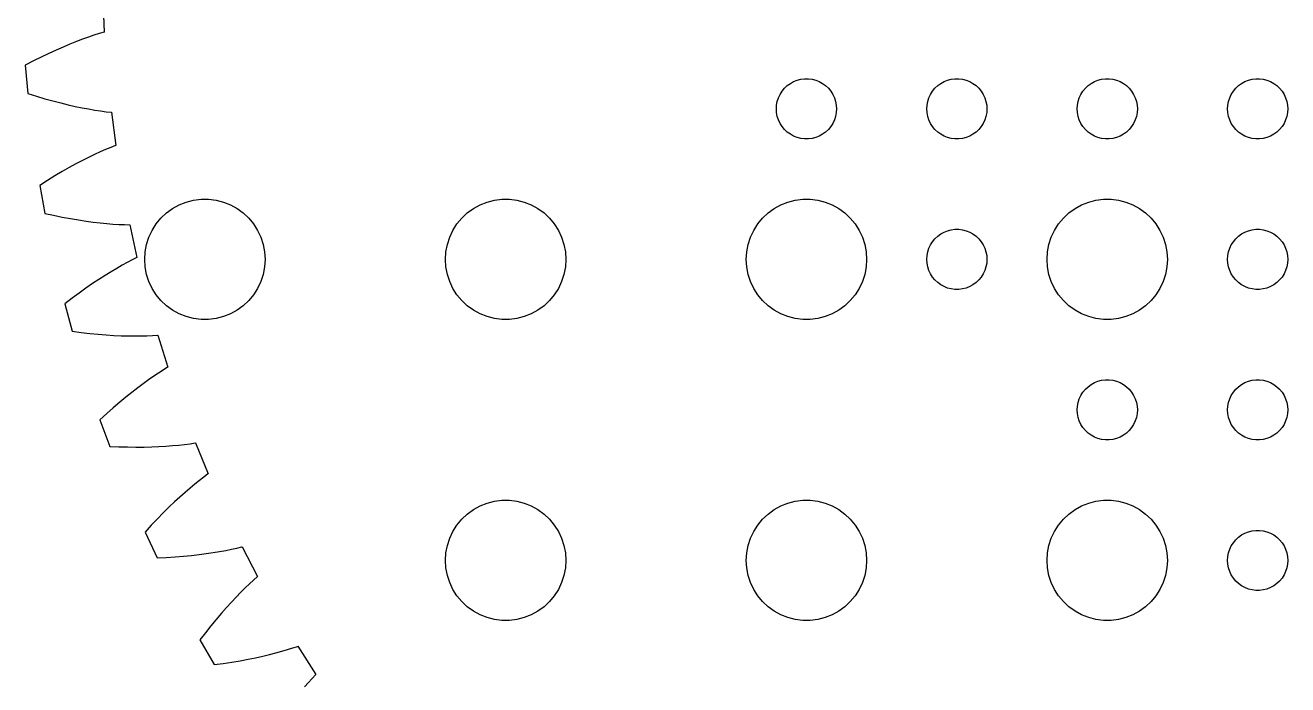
# Model space of a CAD drawing. Header units: metres. Extents: x -69 to 69, y 41 to 179.
# Drawn here: x -69 to -6, y 73.8 to 106.7 of the extents above; entities that cross this region are included whole.
import ezdxf

# ---------------------------------------------------------------- set-up
doc = ezdxf.new("R2010")
doc.units = ezdxf.units.M

msp = doc.modelspace()

# ---------------------------------------------------------------- linework, layer by layer
for p, q in [((-65.0826, 107.995), (-65.0127, 106.325)), ((-66.4079, 105.85), (-66.7305, 105.722)), ((-66.1001, 105.967), (-66.4079, 105.85)), ((-65.8072, 106.072), (-66.1001, 105.967)), ((-65.5295, 106.166), (-65.8072, 106.072)), ((-65.2675, 106.25), (-65.5295, 106.166)), ((-65.0212, 106.324), (-65.2675, 106.25)), ((-65.0127, 106.325), (-65.0212, 106.324)), ((-67.783, 105.262), (-68.161, 105.082)), ((-67.4184, 105.429), (-67.783, 105.262)), ((-67.0674, 105.582), (-67.4184, 105.429)), ((-66.7305, 105.722), (-67.0674, 105.582)), ((-68.552, 104.888), (-68.9556, 104.678)), ((-68.9556, 104.678), (-68.8321, 103.267)), ((-68.161, 105.082), (-68.552, 104.888)), ((-30.6387, 103.857), (-30.4635, 103.927)), ((-30.4635, 103.927), (-30.2811, 103.973)), ((-30.2811, 103.973), (-30.0942, 103.997)), ((-30.0942, 103.997), (-29.9058, 103.997)), ((-29.9058, 103.997), (-29.7189, 103.973)), ((-29.7189, 103.973), (-29.5365, 103.927)), ((-29.5365, 103.927), (-29.3613, 103.857)), ((-23.1387, 103.857), (-22.9635, 103.927)), ((-22.9635, 103.927), (-22.7811, 103.973)), ((-22.7811, 103.973), (-22.5942, 103.997)), ((-22.5942, 103.997), (-22.4058, 103.997)), ((-22.4058, 103.997), (-22.2189, 103.973)), ((-22.2189, 103.973), (-22.0365, 103.927)), ((-22.0365, 103.927), (-21.8613, 103.857)), ((-15.6387, 103.857), (-15.4635, 103.927)), ((-15.4635, 103.927), (-15.2811, 103.973)), ((-15.2811, 103.973), (-15.0942, 103.997)), ((-15.0942, 103.997), (-14.9058, 103.997)), ((-14.9058, 103.997), (-14.7189, 103.973)), ((-14.7189, 103.973), (-14.5365, 103.927)), ((-14.5365, 103.927), (-14.3613, 103.857)), ((-8.13866, 103.857), (-7.96352, 103.927)), ((-7.96352, 103.927), (-7.78107, 103.973)), ((-7.78107, 103.973), (-7.59418, 103.997)), ((-7.59418, 103.997), (-7.40581, 103.997)), ((-7.40581, 103.997), (-7.21892, 103.973)), ((-7.21892, 103.973), (-7.03647, 103.927)), ((-7.03647, 103.927), (-6.86133, 103.857)), ((-68.8321, 103.267), (-68.3983, 103.131)), ((-31.3145, 103.223), (-31.2135, 103.382)), ((-31.2135, 103.382), (-31.0934, 103.527)), ((-31.0934, 103.527), (-30.9561, 103.656)), ((-30.9561, 103.656), (-30.8037, 103.766)), ((-30.8037, 103.766), (-30.6387, 103.857)), ((-29.3613, 103.857), (-29.1963, 103.766)), ((-29.1963, 103.766), (-29.0439, 103.656)), ((-29.0439, 103.656), (-28.9065, 103.527)), ((-28.9065, 103.527), (-28.7865, 103.382)), ((-28.7865, 103.382), (-28.6855, 103.223)), ((-23.8145, 103.223), (-23.7135, 103.382)), ((-23.7135, 103.382), (-23.5934, 103.527)), ((-23.5934, 103.527), (-23.4561, 103.656)), ((-23.4561, 103.656), (-23.3037, 103.766)), ((-23.3037, 103.766), (-23.1387, 103.857)), ((-21.8613, 103.857), (-21.6963, 103.766)), ((-21.6963, 103.766), (-21.5439, 103.656)), ((-21.5439, 103.656), (-21.4065, 103.527)), ((-21.4065, 103.527), (-21.2865, 103.382)), ((-21.2865, 103.382), (-21.1855, 103.223)), ((-16.3145, 103.223), (-16.2135, 103.382)), ((-16.2135, 103.382), (-16.0934, 103.527)), ((-16.0934, 103.527), (-15.9561, 103.656)), ((-15.9561, 103.656), (-15.8037, 103.766)), ((-15.8037, 103.766), (-15.6387, 103.857)), ((-14.3613, 103.857), (-14.1963, 103.766)), ((-14.1963, 103.766), (-14.0439, 103.656)), ((-14.0439, 103.656), (-13.9065, 103.527)), ((-13.9065, 103.527), (-13.7865, 103.382)), ((-13.7865, 103.382), (-13.6855, 103.223)), ((-8.81445, 103.223), (-8.71352, 103.382)), ((-8.71352, 103.382), (-8.59344, 103.527)), ((-8.59344, 103.527), (-8.45613, 103.656)), ((-8.45613, 103.656), (-8.30373, 103.766)), ((-8.30373, 103.766), (-8.13866, 103.857)), ((-6.86133, 103.857), (-6.69626, 103.766)), ((-6.69626, 103.766), (-6.54385, 103.656)), ((-6.54385, 103.656), (-6.40654, 103.527)), ((-6.40654, 103.527), (-6.28647, 103.382)), ((-6.28647, 103.382), (-6.18553, 103.223)), ((-68.3983, 103.131), (-67.9795, 103.007)), ((-67.9795, 103.007), (-67.5759, 102.895)), ((-67.5759, 102.895), (-67.1879, 102.795)), ((-67.1879, 102.795), (-66.8157, 102.705)), ((-66.8157, 102.705), (-66.4595, 102.625)), ((-66.4595, 102.625), (-66.1196, 102.555)), ((-31.5, 102.5), (-31.4882, 102.688)), ((-31.4882, 102.688), (-31.4529, 102.873)), ((-31.4529, 102.873), (-31.3947, 103.052)), ((-31.3947, 103.052), (-31.3145, 103.223)), ((-28.6855, 103.223), (-28.6053, 103.052)), ((-28.6053, 103.052), (-28.5471, 102.873)), ((-28.5471, 102.873), (-28.5118, 102.688)), ((-28.5118, 102.688), (-28.5, 102.5)), ((-24, 102.5), (-23.9882, 102.688)), ((-23.9882, 102.688), (-23.9529, 102.873)), ((-23.9529, 102.873), (-23.8947, 103.052)), ((-23.8947, 103.052), (-23.8145, 103.223)), ((-21.1855, 103.223), (-21.1053, 103.052)), ((-21.1053, 103.052), (-21.0471, 102.873)), ((-21.0471, 102.873), (-21.0118, 102.688)), ((-21.0118, 102.688), (-21, 102.5)), ((-16.5, 102.5), (-16.4882, 102.688)), ((-16.4882, 102.688), (-16.4529, 102.873)), ((-16.4529, 102.873), (-16.3947, 103.052)), ((-16.3947, 103.052), (-16.3145, 103.223)), ((-13.6855, 103.223), (-13.6053, 103.052)), ((-13.6053, 103.052), (-13.5471, 102.873)), ((-13.5471, 102.873), (-13.5118, 102.688)), ((-13.5118, 102.688), (-13.5, 102.5)), ((-9, 102.5), (-8.98816, 102.688)), ((-8.98816, 102.688), (-8.95287, 102.873)), ((-8.95287, 102.873), (-8.89465, 103.052)), ((-8.89465, 103.052), (-8.81445, 103.223)), ((-6.18553, 103.223), (-6.10533, 103.052)), ((-6.10533, 103.052), (-6.04712, 102.873)), ((-6.04712, 102.873), (-6.01183, 102.688)), ((-6.01183, 102.688), (-6, 102.5)), ((-66.1196, 102.555), (-65.7962, 102.494)), ((-65.7962, 102.494), (-65.4896, 102.442)), ((-65.4896, 102.442), (-65.1998, 102.397)), ((-65.1998, 102.397), (-64.9271, 102.36)), ((-64.9271, 102.36), (-64.6716, 102.329)), ((-64.6716, 102.329), (-64.6601, 102.33)), ((-64.6601, 102.33), (-64.445, 100.673)), ((-31.4882, 102.312), (-31.5, 102.5)), ((-31.4529, 102.127), (-31.4882, 102.312)), ((-31.3947, 101.948), (-31.4529, 102.127)), ((-28.5471, 102.127), (-28.6053, 101.948)), ((-28.5118, 102.312), (-28.5471, 102.127)), ((-28.5, 102.5), (-28.5118, 102.312)), ((-23.9882, 102.312), (-24, 102.5)), ((-23.9529, 102.127), (-23.9882, 102.312)), ((-23.8947, 101.948), (-23.9529, 102.127)), ((-21.0471, 102.127), (-21.1053, 101.948)), ((-21.0118, 102.312), (-21.0471, 102.127)), ((-21, 102.5), (-21.0118, 102.312)), ((-16.4882, 102.312), (-16.5, 102.5)), ((-16.4529, 102.127), (-16.4882, 102.312)), ((-16.3947, 101.948), (-16.4529, 102.127)), ((-13.5471, 102.127), (-13.6053, 101.948)), ((-13.5118, 102.312), (-13.5471, 102.127)), ((-13.5, 102.5), (-13.5118, 102.312)), ((-8.98816, 102.312), (-9, 102.5)), ((-8.95287, 102.127), (-8.98816, 102.312)), ((-8.89465, 101.948), (-8.95287, 102.127)), ((-6.04712, 102.127), (-6.10533, 101.948)), ((-6.01183, 102.312), (-6.04712, 102.127)), ((-6, 102.5), (-6.01183, 102.312)), ((-31.3145, 101.777), (-31.3947, 101.948)), ((-31.2135, 101.618), (-31.3145, 101.777)), ((-31.0934, 101.473), (-31.2135, 101.618)), ((-30.9561, 101.344), (-31.0934, 101.473)), ((-28.9065, 101.473), (-29.0439, 101.344)), ((-28.7865, 101.618), (-28.9065, 101.473)), ((-28.6855, 101.777), (-28.7865, 101.618)), ((-28.6053, 101.948), (-28.6855, 101.777)), ((-23.8145, 101.777), (-23.8947, 101.948)), ((-23.7135, 101.618), (-23.8145, 101.777)), ((-23.5934, 101.473), (-23.7135, 101.618)), ((-23.4561, 101.344), (-23.5934, 101.473)), ((-21.4065, 101.473), (-21.5439, 101.344)), ((-21.2865, 101.618), (-21.4065, 101.473)), ((-21.1855, 101.777), (-21.2865, 101.618)), ((-21.1053, 101.948), (-21.1855, 101.777)), ((-16.3145, 101.777), (-16.3947, 101.948)), ((-16.2135, 101.618), (-16.3145, 101.777)), ((-16.0934, 101.473), (-16.2135, 101.618)), ((-15.9561, 101.344), (-16.0934, 101.473)), ((-13.9065, 101.473), (-14.0439, 101.344)), ((-13.7865, 101.618), (-13.9065, 101.473)), ((-13.6855, 101.777), (-13.7865, 101.618)), ((-13.6053, 101.948), (-13.6855, 101.777)), ((-8.81445, 101.777), (-8.89465, 101.948)), ((-8.71352, 101.618), (-8.81445, 101.777)), ((-8.59344, 101.473), (-8.71352, 101.618)), ((-8.45613, 101.344), (-8.59344, 101.473)), ((-6.40654, 101.473), (-6.54385, 101.344)), ((-6.28647, 101.618), (-6.40654, 101.473)), ((-6.18553, 101.777), (-6.28647, 101.618)), ((-6.10533, 101.948), (-6.18553, 101.777)), ((-30.8037, 101.234), (-30.9561, 101.344)), ((-30.6387, 101.143), (-30.8037, 101.234)), ((-30.4635, 101.073), (-30.6387, 101.143)), ((-30.2811, 101.027), (-30.4635, 101.073)), ((-30.0942, 101.003), (-30.2811, 101.027)), ((-29.9058, 101.003), (-30.0942, 101.003)), ((-29.7189, 101.027), (-29.9058, 101.003)), ((-29.5365, 101.073), (-29.7189, 101.027)), ((-29.3613, 101.143), (-29.5365, 101.073)), ((-29.1963, 101.234), (-29.3613, 101.143)), ((-29.0439, 101.344), (-29.1963, 101.234)), ((-23.3037, 101.234), (-23.4561, 101.344)), ((-23.1387, 101.143), (-23.3037, 101.234)), ((-22.9635, 101.073), (-23.1387, 101.143)), ((-22.7811, 101.027), (-22.9635, 101.073)), ((-22.5942, 101.003), (-22.7811, 101.027)), ((-22.4058, 101.003), (-22.5942, 101.003)), ((-22.2189, 101.027), (-22.4058, 101.003)), ((-22.0365, 101.073), (-22.2189, 101.027)), ((-21.8613, 101.143), (-22.0365, 101.073)), ((-21.6963, 101.234), (-21.8613, 101.143)), ((-21.5439, 101.344), (-21.6963, 101.234)), ((-15.8037, 101.234), (-15.9561, 101.344)), ((-15.6387, 101.143), (-15.8037, 101.234)), ((-15.4635, 101.073), (-15.6387, 101.143)), ((-15.2811, 101.027), (-15.4635, 101.073)), ((-15.0942, 101.003), (-15.2811, 101.027)), ((-14.9058, 101.003), (-15.0942, 101.003)), ((-14.7189, 101.027), (-14.9058, 101.003)), ((-14.5365, 101.073), (-14.7189, 101.027)), ((-14.3613, 101.143), (-14.5365, 101.073)), ((-14.1963, 101.234), (-14.3613, 101.143)), ((-14.0439, 101.344), (-14.1963, 101.234)), ((-8.30373, 101.234), (-8.45613, 101.344)), ((-8.13866, 101.143), (-8.30373, 101.234)), ((-7.96352, 101.073), (-8.13866, 101.143)), ((-7.78107, 101.027), (-7.96352, 101.073)), ((-7.59418, 101.003), (-7.78107, 101.027)), ((-7.40581, 101.003), (-7.59418, 101.003)), ((-7.21892, 101.027), (-7.40581, 101.003)), ((-7.03647, 101.073), (-7.21892, 101.027)), ((-6.86133, 101.143), (-7.03647, 101.073)), ((-6.69626, 101.234), (-6.86133, 101.143)), ((-6.54385, 101.344), (-6.69626, 101.234)), ((-65.497, 100.221), (-65.7936, 100.078)), ((-65.2144, 100.351), (-65.497, 100.221)), ((-64.946, 100.469), (-65.2144, 100.351)), ((-64.6922, 100.576), (-64.946, 100.469)), ((-64.4534, 100.671), (-64.6922, 100.576)), ((-64.445, 100.673), (-64.4534, 100.671)), ((-66.7634, 99.5704), (-67.1122, 99.3728)), ((-66.4271, 99.7536), (-66.7634, 99.5704)), ((-66.1037, 99.9227), (-66.4271, 99.7536)), ((-65.7936, 100.078), (-66.1037, 99.9227)), ((-67.8456, 98.9324), (-68.2294, 98.6886)), ((-67.473, 99.1603), (-67.8456, 98.9324)), ((-67.1122, 99.3728), (-67.473, 99.1603)), ((-68.2294, 98.6886), (-67.9834, 97.2935)), ((-61.6075, 97.533), (-61.2773, 97.7145)), ((-61.2773, 97.7145), (-60.927, 97.8532)), ((-60.927, 97.8532), (-60.5621, 97.9469)), ((-60.5621, 97.9469), (-60.1884, 97.9941)), ((-60.1884, 97.9941), (-59.8116, 97.9941)), ((-59.8116, 97.9941), (-59.4379, 97.9469)), ((-59.4379, 97.9469), (-59.0729, 97.8532)), ((-59.0729, 97.8532), (-58.7227, 97.7145)), ((-58.7227, 97.7145), (-58.3925, 97.533)), ((-46.6075, 97.533), (-46.2773, 97.7145)), ((-46.2773, 97.7145), (-45.927, 97.8532)), ((-45.927, 97.8532), (-45.5621, 97.9469)), ((-45.5621, 97.9469), (-45.1884, 97.9941)), ((-45.1884, 97.9941), (-44.8116, 97.9941)), ((-44.8116, 97.9941), (-44.4379, 97.9469)), ((-44.4379, 97.9469), (-44.0729, 97.8532)), ((-44.0729, 97.8532), (-43.7227, 97.7145)), ((-43.7227, 97.7145), (-43.3925, 97.533)), ((-31.6075, 97.533), (-31.2773, 97.7145)), ((-31.2773, 97.7145), (-30.927, 97.8532)), ((-30.927, 97.8532), (-30.5621, 97.9469)), ((-30.5621, 97.9469), (-30.1884, 97.9941)), ((-30.1884, 97.9941), (-29.8116, 97.9941)), ((-29.8116, 97.9941), (-29.4379, 97.9469)), ((-29.4379, 97.9469), (-29.0729, 97.8532)), ((-29.0729, 97.8532), (-28.7227, 97.7145)), ((-28.7227, 97.7145), (-28.3925, 97.533)), ((-16.6075, 97.533), (-16.2773, 97.7145)), ((-16.2773, 97.7145), (-15.927, 97.8532)), ((-15.927, 97.8532), (-15.5621, 97.9469)), ((-15.5621, 97.9469), (-15.1884, 97.9941)), ((-15.1884, 97.9941), (-14.8116, 97.9941)), ((-14.8116, 97.9941), (-14.4379, 97.9469)), ((-14.4379, 97.9469), (-14.0729, 97.8532)), ((-14.0729, 97.8532), (-13.7227, 97.7145)), ((-13.7227, 97.7145), (-13.3925, 97.533)), ((-67.9834, 97.2935), (-67.5393, 97.1956)), ((-67.5393, 97.1956), (-67.1113, 97.1089)), ((-67.1113, 97.1089), (-66.6995, 97.0326)), ((-66.6995, 97.0326), (-66.3042, 96.9662)), ((-66.3042, 96.9662), (-65.9256, 96.9091)), ((-62.427, 96.7634), (-62.1869, 97.0536)), ((-62.1869, 97.0536), (-61.9123, 97.3116)), ((-61.9123, 97.3116), (-61.6075, 97.533)), ((-58.3925, 97.533), (-58.0877, 97.3116)), ((-58.0877, 97.3116), (-57.8131, 97.0536)), ((-57.8131, 97.0536), (-57.5729, 96.7634)), ((-47.427, 96.7634), (-47.1869, 97.0536)), ((-47.1869, 97.0536), (-46.9123, 97.3116)), ((-46.9123, 97.3116), (-46.6075, 97.533)), ((-43.3925, 97.533), (-43.0877, 97.3116)), ((-43.0877, 97.3116), (-42.8131, 97.0536)), ((-42.8131, 97.0536), (-42.5729, 96.7634)), ((-32.427, 96.7634), (-32.1869, 97.0536)), ((-32.1869, 97.0536), (-31.9123, 97.3116)), ((-31.9123, 97.3116), (-31.6075, 97.533)), ((-28.3925, 97.533), (-28.0877, 97.3116)), ((-28.0877, 97.3116), (-27.8131, 97.0536)), ((-27.8131, 97.0536), (-27.5729, 96.7634)), ((-17.427, 96.7634), (-17.1869, 97.0536)), ((-17.1869, 97.0536), (-16.9123, 97.3116)), ((-16.9123, 97.3116), (-16.6075, 97.533)), ((-13.3925, 97.533), (-13.0877, 97.3116)), ((-13.0877, 97.3116), (-12.8131, 97.0536)), ((-12.8131, 97.0536), (-12.5729, 96.7634)), ((-65.9256, 96.9091), (-65.5638, 96.8608)), ((-65.5638, 96.8608), (-65.2191, 96.8206)), ((-65.2191, 96.8206), (-64.8917, 96.7881)), ((-64.8917, 96.7881), (-64.5816, 96.7625)), ((-64.5816, 96.7625), (-64.289, 96.7433)), ((-64.289, 96.7433), (-64.0141, 96.7299)), ((-64.0141, 96.7299), (-63.757, 96.7217)), ((-63.757, 96.7217), (-63.7457, 96.7241)), ((-63.7457, 96.7241), (-63.3868, 95.0913)), ((-62.7893, 96.1044), (-62.6289, 96.4453)), ((-62.6289, 96.4453), (-62.427, 96.7634)), ((-57.5729, 96.7634), (-57.3711, 96.4453)), ((-57.3711, 96.4453), (-57.2107, 96.1044)), ((-47.7893, 96.1044), (-47.6289, 96.4453)), ((-47.6289, 96.4453), (-47.427, 96.7634)), ((-42.5729, 96.7634), (-42.3711, 96.4453)), ((-42.3711, 96.4453), (-42.2107, 96.1044)), ((-32.7893, 96.1044), (-32.6289, 96.4453)), ((-32.6289, 96.4453), (-32.427, 96.7634)), ((-27.5729, 96.7634), (-27.3711, 96.4453)), ((-27.3711, 96.4453), (-27.2107, 96.1044)), ((-23.3037, 96.2665), (-23.1387, 96.3573)), ((-23.1387, 96.3573), (-22.9635, 96.4266)), ((-22.9635, 96.4266), (-22.7811, 96.4734)), ((-22.7811, 96.4734), (-22.5942, 96.4971)), ((-22.5942, 96.4971), (-22.4058, 96.4971)), ((-22.4058, 96.4971), (-22.2189, 96.4734)), ((-22.2189, 96.4734), (-22.0365, 96.4266)), ((-22.0365, 96.4266), (-21.8613, 96.3573)), ((-21.8613, 96.3573), (-21.6963, 96.2665)), ((-17.7893, 96.1044), (-17.6289, 96.4453)), ((-17.6289, 96.4453), (-17.427, 96.7634)), ((-12.5729, 96.7634), (-12.3711, 96.4453)), ((-12.3711, 96.4453), (-12.2107, 96.1044)), ((-8.30373, 96.2665), (-8.13866, 96.3573)), ((-8.13866, 96.3573), (-7.96352, 96.4266)), ((-7.96352, 96.4266), (-7.78107, 96.4734)), ((-7.78107, 96.4734), (-7.59418, 96.4971)), ((-7.59418, 96.4971), (-7.40581, 96.4971)), ((-7.40581, 96.4971), (-7.21892, 96.4734)), ((-7.21892, 96.4734), (-7.03647, 96.4266)), ((-7.03647, 96.4266), (-6.86133, 96.3573)), ((-6.86133, 96.3573), (-6.69626, 96.2665)), ((-62.9763, 95.376), (-62.9057, 95.7461)), ((-62.9057, 95.7461), (-62.7893, 96.1044)), ((-57.2107, 96.1044), (-57.0942, 95.7461)), ((-57.0942, 95.7461), (-57.0237, 95.376)), ((-47.9763, 95.376), (-47.9057, 95.7461)), ((-47.9057, 95.7461), (-47.7893, 96.1044)), ((-42.2107, 96.1044), (-42.0942, 95.7461)), ((-42.0942, 95.7461), (-42.0237, 95.376)), ((-32.9763, 95.376), (-32.9057, 95.7461)), ((-32.9057, 95.7461), (-32.7893, 96.1044)), ((-27.2107, 96.1044), (-27.0942, 95.7461)), ((-27.0942, 95.7461), (-27.0237, 95.376)), ((-23.8947, 95.5522), (-23.8145, 95.7226)), ((-23.8145, 95.7226), (-23.7135, 95.8817)), ((-23.7135, 95.8817), (-23.5934, 96.0268)), ((-23.5934, 96.0268), (-23.4561, 96.1558)), ((-23.4561, 96.1558), (-23.3037, 96.2665)), ((-21.6963, 96.2665), (-21.5439, 96.1558)), ((-21.5439, 96.1558), (-21.4065, 96.0268)), ((-21.4065, 96.0268), (-21.2865, 95.8817)), ((-21.2865, 95.8817), (-21.1855, 95.7226)), ((-21.1855, 95.7226), (-21.1053, 95.5522)), ((-17.9763, 95.376), (-17.9057, 95.7461)), ((-17.9057, 95.7461), (-17.7893, 96.1044)), ((-12.2107, 96.1044), (-12.0942, 95.7461)), ((-12.0942, 95.7461), (-12.0237, 95.376)), ((-8.89465, 95.5522), (-8.81445, 95.7226)), ((-8.81445, 95.7226), (-8.71352, 95.8817)), ((-8.71352, 95.8817), (-8.59344, 96.0268)), ((-8.59344, 96.0268), (-8.45613, 96.1558)), ((-8.45613, 96.1558), (-8.30373, 96.2665)), ((-6.69626, 96.2665), (-6.54385, 96.1558)), ((-6.54385, 96.1558), (-6.40654, 96.0268)), ((-6.40654, 96.0268), (-6.28647, 95.8817)), ((-6.28647, 95.8817), (-6.18553, 95.7226)), ((-6.18553, 95.7226), (-6.10533, 95.5522)), ((-63.3951, 95.0894), (-63.6247, 94.9733)), ((-63.3868, 95.0913), (-63.3951, 95.0894)), ((-63, 95), (-62.9763, 95.376)), ((-57.0237, 95.376), (-57, 95)), ((-48, 95), (-47.9763, 95.376)), ((-42.0237, 95.376), (-42, 95)), ((-33, 95), (-32.9763, 95.376)), ((-27.0237, 95.376), (-27, 95)), ((-24, 95), (-23.9882, 95.188)), ((-23.9882, 95.188), (-23.9529, 95.373)), ((-23.9529, 95.373), (-23.8947, 95.5522)), ((-21.1053, 95.5522), (-21.0471, 95.373)), ((-21.0471, 95.373), (-21.0118, 95.188)), ((-21.0118, 95.188), (-21, 95)), ((-18, 95), (-17.9763, 95.376)), ((-12.0237, 95.376), (-12, 95)), ((-9, 95), (-8.98816, 95.188)), ((-8.98816, 95.188), (-8.95287, 95.373)), ((-8.95287, 95.373), (-8.89465, 95.5522)), ((-6.10533, 95.5522), (-6.04712, 95.373)), ((-6.04712, 95.373), (-6.01183, 95.188)), ((-6.01183, 95.188), (-6, 95)), ((-64.3954, 94.5497), (-64.6785, 94.3818)), ((-64.1252, 94.7039), (-64.3954, 94.5497)), ((-63.8682, 94.8449), (-64.1252, 94.7039)), ((-63.6247, 94.9733), (-63.8682, 94.8449)), ((-62.9763, 94.624), (-63, 95)), ((-62.9057, 94.2539), (-62.9763, 94.624)), ((-57.0237, 94.624), (-57.0942, 94.2539)), ((-57, 95), (-57.0237, 94.624)), ((-47.9763, 94.624), (-48, 95)), ((-47.9057, 94.2539), (-47.9763, 94.624)), ((-42.0237, 94.624), (-42.0942, 94.2539)), ((-42, 95), (-42.0237, 94.624)), ((-32.9763, 94.624), (-33, 95)), ((-32.9057, 94.2539), (-32.9763, 94.624)), ((-27.0237, 94.624), (-27.0942, 94.2539)), ((-27, 95), (-27.0237, 94.624)), ((-23.9882, 94.812), (-24, 95)), ((-23.9529, 94.627), (-23.9882, 94.812)), ((-23.8947, 94.4478), (-23.9529, 94.627)), ((-23.8145, 94.2774), (-23.8947, 94.4478)), ((-21.1053, 94.4478), (-21.1855, 94.2774)), ((-21.0471, 94.627), (-21.1053, 94.4478)), ((-21.0118, 94.812), (-21.0471, 94.627)), ((-21, 95), (-21.0118, 94.812)), ((-17.9763, 94.624), (-18, 95)), ((-17.9057, 94.2539), (-17.9763, 94.624)), ((-12.0237, 94.624), (-12.0942, 94.2539)), ((-12, 95), (-12.0237, 94.624)), ((-8.98816, 94.812), (-9, 95)), ((-8.95287, 94.627), (-8.98816, 94.812)), ((-8.89465, 94.4478), (-8.95287, 94.627)), ((-8.81445, 94.2774), (-8.89465, 94.4478)), ((-6.10533, 94.4478), (-6.18553, 94.2774)), ((-6.04712, 94.627), (-6.10533, 94.4478)), ((-6.01183, 94.812), (-6.04712, 94.627)), ((-6, 95), (-6.01183, 94.812)), ((-65.2813, 94.003), (-65.6004, 93.7913)), ((-64.9739, 94.1997), (-65.2813, 94.003)), ((-64.6785, 94.3818), (-64.9739, 94.1997)), ((-62.7893, 93.8956), (-62.9057, 94.2539)), ((-62.6289, 93.5547), (-62.7893, 93.8956)), ((-57.2107, 93.8956), (-57.3711, 93.5547)), ((-57.0942, 94.2539), (-57.2107, 93.8956)), ((-47.7893, 93.8956), (-47.9057, 94.2539)), ((-47.6289, 93.5547), (-47.7893, 93.8956)), ((-42.2107, 93.8956), (-42.3711, 93.5547)), ((-42.0942, 94.2539), (-42.2107, 93.8956)), ((-32.7893, 93.8956), (-32.9057, 94.2539)), ((-32.6289, 93.5547), (-32.7893, 93.8956)), ((-27.2107, 93.8956), (-27.3711, 93.5547)), ((-27.0942, 94.2539), (-27.2107, 93.8956)), ((-23.7135, 94.1183), (-23.8145, 94.2774)), ((-23.5934, 93.9732), (-23.7135, 94.1183)), ((-23.4561, 93.8442), (-23.5934, 93.9732)), ((-23.3037, 93.7335), (-23.4561, 93.8442)), ((-21.5439, 93.8442), (-21.6963, 93.7335)), ((-21.4065, 93.9732), (-21.5439, 93.8442)), ((-21.2865, 94.1183), (-21.4065, 93.9732)), ((-21.1855, 94.2774), (-21.2865, 94.1183)), ((-17.7893, 93.8956), (-17.9057, 94.2539)), ((-17.6289, 93.5547), (-17.7893, 93.8956)), ((-12.2107, 93.8956), (-12.3711, 93.5547)), ((-12.0942, 94.2539), (-12.2107, 93.8956)), ((-8.71352, 94.1183), (-8.81445, 94.2774)), ((-8.59344, 93.9732), (-8.71352, 94.1183)), ((-8.45613, 93.8442), (-8.59344, 93.9732)), ((-8.30373, 93.7335), (-8.45613, 93.8442)), ((-6.54385, 93.8442), (-6.69626, 93.7335)), ((-6.40654, 93.9732), (-6.54385, 93.8442)), ((-6.28647, 94.1183), (-6.40654, 93.9732)), ((-6.18553, 94.2774), (-6.28647, 94.1183)), ((-66.2715, 93.3209), (-66.6228, 93.0614)), ((-65.9306, 93.5641), (-66.2715, 93.3209)), ((-65.6004, 93.7913), (-65.9306, 93.5641)), ((-62.427, 93.2366), (-62.6289, 93.5547)), ((-62.1869, 92.9464), (-62.427, 93.2366)), ((-57.5729, 93.2366), (-57.8131, 92.9464)), ((-57.3711, 93.5547), (-57.5729, 93.2366)), ((-47.427, 93.2366), (-47.6289, 93.5547)), ((-47.1869, 92.9464), (-47.427, 93.2366)), ((-42.5729, 93.2366), (-42.8131, 92.9464)), ((-42.3711, 93.5547), (-42.5729, 93.2366)), ((-32.427, 93.2366), (-32.6289, 93.5547)), ((-32.1869, 92.9464), (-32.427, 93.2366)), ((-27.5729, 93.2366), (-27.8131, 92.9464)), ((-27.3711, 93.5547), (-27.5729, 93.2366)), ((-23.1387, 93.6428), (-23.3037, 93.7335)), ((-22.9635, 93.5734), (-23.1387, 93.6428)), ((-22.7811, 93.5266), (-22.9635, 93.5734)), ((-22.5942, 93.503), (-22.7811, 93.5266)), ((-22.4058, 93.503), (-22.5942, 93.503)), ((-22.2189, 93.5266), (-22.4058, 93.503)), ((-22.0365, 93.5734), (-22.2189, 93.5266)), ((-21.8613, 93.6428), (-22.0365, 93.5734)), ((-21.6963, 93.7335), (-21.8613, 93.6428)), ((-17.427, 93.2366), (-17.6289, 93.5547)), ((-17.1869, 92.9464), (-17.427, 93.2366)), ((-12.5729, 93.2366), (-12.8131, 92.9464)), ((-12.3711, 93.5547), (-12.5729, 93.2366)), ((-8.13866, 93.6428), (-8.30373, 93.7335)), ((-7.96352, 93.5734), (-8.13866, 93.6428)), ((-7.78107, 93.5266), (-7.96352, 93.5734)), ((-7.59418, 93.503), (-7.78107, 93.5266)), ((-7.40581, 93.503), (-7.59418, 93.503)), ((-7.21892, 93.5266), (-7.40581, 93.503)), ((-7.03647, 93.5734), (-7.21892, 93.5266)), ((-6.86133, 93.6428), (-7.03647, 93.5734)), ((-6.69626, 93.7335), (-6.86133, 93.6428)), ((-66.6228, 93.0614), (-66.9839, 92.785)), ((-66.9839, 92.785), (-66.6172, 91.4167)), ((-61.9123, 92.6885), (-62.1869, 92.9464)), ((-61.6075, 92.467), (-61.9123, 92.6885)), ((-58.0877, 92.6885), (-58.3925, 92.467)), ((-57.8131, 92.9464), (-58.0877, 92.6885)), ((-46.9123, 92.6885), (-47.1869, 92.9464)), ((-46.6075, 92.467), (-46.9123, 92.6885)), ((-43.0877, 92.6885), (-43.3925, 92.467)), ((-42.8131, 92.9464), (-43.0877, 92.6885)), ((-31.9123, 92.6885), (-32.1869, 92.9464)), ((-31.6075, 92.467), (-31.9123, 92.6885)), ((-28.0877, 92.6885), (-28.3925, 92.467)), ((-27.8131, 92.9464), (-28.0877, 92.6885)), ((-16.9123, 92.6885), (-17.1869, 92.9464)), ((-16.6075, 92.467), (-16.9123, 92.6885)), ((-13.0877, 92.6885), (-13.3925, 92.467)), ((-12.8131, 92.9464), (-13.0877, 92.6885)), ((-61.2773, 92.2855), (-61.6075, 92.467)), ((-60.927, 92.1468), (-61.2773, 92.2855)), ((-60.5621, 92.0531), (-60.927, 92.1468)), ((-60.1884, 92.0059), (-60.5621, 92.0531)), ((-59.8116, 92.0059), (-60.1884, 92.0059)), ((-59.4379, 92.0531), (-59.8116, 92.0059)), ((-59.0729, 92.1468), (-59.4379, 92.0531)), ((-58.7227, 92.2855), (-59.0729, 92.1468)), ((-58.3925, 92.467), (-58.7227, 92.2855)), ((-46.2773, 92.2855), (-46.6075, 92.467)), ((-45.927, 92.1468), (-46.2773, 92.2855)), ((-45.5621, 92.0531), (-45.927, 92.1468)), ((-45.1884, 92.0059), (-45.5621, 92.0531)), ((-44.8116, 92.0059), (-45.1884, 92.0059)), ((-44.4379, 92.0531), (-44.8116, 92.0059)), ((-44.0729, 92.1468), (-44.4379, 92.0531)), ((-43.7227, 92.2855), (-44.0729, 92.1468)), ((-43.3925, 92.467), (-43.7227, 92.2855)), ((-31.2773, 92.2855), (-31.6075, 92.467)), ((-30.927, 92.1468), (-31.2773, 92.2855)), ((-30.5621, 92.0531), (-30.927, 92.1468)), ((-30.1884, 92.0059), (-30.5621, 92.0531)), ((-29.8116, 92.0059), (-30.1884, 92.0059)), ((-29.4379, 92.0531), (-29.8116, 92.0059)), ((-29.0729, 92.1468), (-29.4379, 92.0531)), ((-28.7227, 92.2855), (-29.0729, 92.1468)), ((-28.3925, 92.467), (-28.7227, 92.2855)), ((-16.2773, 92.2855), (-16.6075, 92.467)), ((-15.927, 92.1468), (-16.2773, 92.2855)), ((-15.5621, 92.0531), (-15.927, 92.1468)), ((-15.1884, 92.0059), (-15.5621, 92.0531)), ((-14.8116, 92.0059), (-15.1884, 92.0059)), ((-14.4379, 92.0531), (-14.8116, 92.0059)), ((-14.0729, 92.1468), (-14.4379, 92.0531)), ((-13.7227, 92.2855), (-14.0729, 92.1468)), ((-13.3925, 92.467), (-13.7227, 92.2855)), ((-66.6172, 91.4167), (-66.1664, 91.3579)), ((-66.1664, 91.3579), (-65.7324, 91.3088)), ((-65.7324, 91.3088), (-65.3155, 91.2687)), ((-65.3155, 91.2687), (-64.9159, 91.237)), ((-64.9159, 91.237), (-64.5338, 91.2131)), ((-64.5338, 91.2131), (-64.1692, 91.1965)), ((-64.1692, 91.1965), (-63.8223, 91.1866)), ((-63.8223, 91.1866), (-63.4933, 91.1827)), ((-63.4933, 91.1827), (-63.1821, 91.1842)), ((-63.1821, 91.1842), (-62.889, 91.1906)), ((-62.889, 91.1906), (-62.614, 91.2012)), ((-62.614, 91.2012), (-62.3571, 91.2154)), ((-62.3571, 91.2154), (-62.346, 91.2188)), ((-62.346, 91.2188), (-61.8463, 89.6235)), ((-62.0729, 89.4852), (-62.3043, 89.3361)), ((-61.8543, 89.6209), (-62.0729, 89.4852)), ((-61.8463, 89.6235), (-61.8543, 89.6209)), ((-63.0711, 88.8041), (-63.3495, 88.597)), ((-62.8038, 88.996), (-63.0711, 88.8041)), ((-62.5481, 89.1732), (-62.8038, 88.996)), ((-62.3043, 89.3361), (-62.5481, 89.1732)), ((-15.8037, 88.7665), (-15.6387, 88.8573)), ((-15.6387, 88.8573), (-15.4635, 88.9266)), ((-15.4635, 88.9266), (-15.2811, 88.9734)), ((-15.2811, 88.9734), (-15.0942, 88.997)), ((-15.0942, 88.997), (-14.9058, 88.997)), ((-14.9058, 88.997), (-14.7189, 88.9734)), ((-14.7189, 88.9734), (-14.5365, 88.9266)), ((-14.5365, 88.9266), (-14.3613, 88.8573)), ((-14.3613, 88.8573), (-14.1963, 88.7665)), ((-8.30373, 88.7665), (-8.13866, 88.8573)), ((-8.13866, 88.8573), (-7.96352, 88.9266)), ((-7.96352, 88.9266), (-7.78107, 88.9734)), ((-7.78107, 88.9734), (-7.59418, 88.997)), ((-7.59418, 88.997), (-7.40581, 88.997)), ((-7.40581, 88.997), (-7.21892, 88.9734)), ((-7.21892, 88.9734), (-7.03647, 88.9266)), ((-7.03647, 88.9266), (-6.86133, 88.8573)), ((-6.86133, 88.8573), (-6.69626, 88.7665)), ((-63.6387, 88.3743), (-63.938, 88.1355)), ((-63.3495, 88.597), (-63.6387, 88.3743)), ((-16.3947, 88.0522), (-16.3145, 88.2226)), ((-16.3145, 88.2226), (-16.2135, 88.3817)), ((-16.2135, 88.3817), (-16.0934, 88.5268)), ((-16.0934, 88.5268), (-15.9561, 88.6558)), ((-15.9561, 88.6558), (-15.8037, 88.7665)), ((-14.1963, 88.7665), (-14.0439, 88.6558)), ((-14.0439, 88.6558), (-13.9065, 88.5268)), ((-13.9065, 88.5268), (-13.7865, 88.3817)), ((-13.7865, 88.3817), (-13.6855, 88.2226)), ((-13.6855, 88.2226), (-13.6053, 88.0522)), ((-8.89465, 88.0522), (-8.81445, 88.2226)), ((-8.81445, 88.2226), (-8.71352, 88.3817)), ((-8.71352, 88.3817), (-8.59344, 88.5268)), ((-8.59344, 88.5268), (-8.45613, 88.6558)), ((-8.45613, 88.6558), (-8.30373, 88.7665)), ((-6.69626, 88.7665), (-6.54385, 88.6558)), ((-6.54385, 88.6558), (-6.40654, 88.5268)), ((-6.40654, 88.5268), (-6.28647, 88.3817)), ((-6.28647, 88.3817), (-6.18553, 88.2226)), ((-6.18553, 88.2226), (-6.10533, 88.0522)), ((-64.5657, 87.6084), (-64.893, 87.3192)), ((-64.2472, 87.8804), (-64.5657, 87.6084)), ((-63.938, 88.1355), (-64.2472, 87.8804)), ((-16.5, 87.5), (-16.4882, 87.688)), ((-16.4882, 87.688), (-16.4529, 87.873)), ((-16.4529, 87.873), (-16.3947, 88.0522)), ((-13.6053, 88.0522), (-13.5471, 87.873)), ((-13.5471, 87.873), (-13.5118, 87.688)), ((-13.5118, 87.688), (-13.5, 87.5)), ((-9, 87.5), (-8.98816, 87.688)), ((-8.98816, 87.688), (-8.95287, 87.873)), ((-8.95287, 87.873), (-8.89465, 88.0522)), ((-6.10533, 88.0522), (-6.04712, 87.873)), ((-6.04712, 87.873), (-6.01183, 87.688)), ((-6.01183, 87.688), (-6, 87.5)), ((-64.893, 87.3192), (-65.2286, 87.0125)), ((-65.2286, 87.0125), (-64.7441, 85.6813)), ((-16.4882, 87.312), (-16.5, 87.5)), ((-16.4529, 87.127), (-16.4882, 87.312)), ((-16.3947, 86.9478), (-16.4529, 87.127)), ((-16.3145, 86.7774), (-16.3947, 86.9478)), ((-13.6053, 86.9478), (-13.6855, 86.7774)), ((-13.5471, 87.127), (-13.6053, 86.9478)), ((-13.5118, 87.312), (-13.5471, 87.127)), ((-13.5, 87.5), (-13.5118, 87.312)), ((-8.98816, 87.312), (-9, 87.5)), ((-8.95287, 87.127), (-8.98816, 87.312)), ((-8.89465, 86.9478), (-8.95287, 87.127)), ((-8.81445, 86.7774), (-8.89465, 86.9478)), ((-6.10533, 86.9478), (-6.18553, 86.7774)), ((-6.04712, 87.127), (-6.10533, 86.9478)), ((-6.01183, 87.312), (-6.04712, 87.127)), ((-6, 87.5), (-6.01183, 87.312)), ((-16.2135, 86.6183), (-16.3145, 86.7774)), ((-16.0934, 86.4732), (-16.2135, 86.6183)), ((-15.9561, 86.3442), (-16.0934, 86.4732)), ((-15.8037, 86.2335), (-15.9561, 86.3442)), ((-14.0439, 86.3442), (-14.1963, 86.2335)), ((-13.9065, 86.4732), (-14.0439, 86.3442)), ((-13.7865, 86.6183), (-13.9065, 86.4732)), ((-13.6855, 86.7774), (-13.7865, 86.6183)), ((-8.71352, 86.6183), (-8.81445, 86.7774)), ((-8.59344, 86.4732), (-8.71352, 86.6183)), ((-8.45613, 86.3442), (-8.59344, 86.4732)), ((-8.30373, 86.2335), (-8.45613, 86.3442)), ((-6.54385, 86.3442), (-6.69626, 86.2335)), ((-6.40654, 86.4732), (-6.54385, 86.3442)), ((-6.28647, 86.6183), (-6.40654, 86.4732)), ((-6.18553, 86.7774), (-6.28647, 86.6183)), ((-64.7441, 85.6813), (-64.2898, 85.6621)), ((-64.2898, 85.6621), (-63.8532, 85.6509)), ((-63.8532, 85.6509), (-63.4344, 85.6473)), ((-63.4344, 85.6473), (-63.0336, 85.6506)), ((-63.0336, 85.6506), (-62.6508, 85.6601)), ((-62.6508, 85.6601), (-62.2862, 85.6754)), ((-62.2862, 85.6754), (-61.9398, 85.6957)), ((-61.9398, 85.6957), (-61.6116, 85.7205)), ((-61.6116, 85.7205), (-61.3018, 85.7491)), ((-61.3018, 85.7491), (-61.0103, 85.781)), ((-61.0103, 85.781), (-60.7373, 85.8156)), ((-60.7373, 85.8156), (-60.4826, 85.8521)), ((-60.4826, 85.8521), (-60.4719, 85.8564)), ((-60.4719, 85.8564), (-59.835, 84.3108)), ((-15.6387, 86.1428), (-15.8037, 86.2335)), ((-15.4635, 86.0734), (-15.6387, 86.1428)), ((-15.2811, 86.0266), (-15.4635, 86.0734)), ((-15.0942, 86.003), (-15.2811, 86.0266)), ((-14.9058, 86.003), (-15.0942, 86.003)), ((-14.7189, 86.0266), (-14.9058, 86.003)), ((-14.5365, 86.0734), (-14.7189, 86.0266)), ((-14.3613, 86.1428), (-14.5365, 86.0734)), ((-14.1963, 86.2335), (-14.3613, 86.1428)), ((-8.13866, 86.1428), (-8.30373, 86.2335)), ((-7.96352, 86.0734), (-8.13866, 86.1428)), ((-7.78107, 86.0266), (-7.96352, 86.0734)), ((-7.59418, 86.003), (-7.78107, 86.0266)), ((-7.40581, 86.003), (-7.59418, 86.003)), ((-7.21892, 86.0266), (-7.40581, 86.003)), ((-7.03647, 86.0734), (-7.21892, 86.0266)), ((-6.86133, 86.1428), (-7.03647, 86.0734)), ((-6.69626, 86.2335), (-6.86133, 86.1428)), ((-60.4949, 83.8011), (-60.7342, 83.6022)), ((-60.2662, 83.9846), (-60.4949, 83.8011)), ((-60.0487, 84.1532), (-60.2662, 83.9846)), ((-59.8428, 84.3075), (-60.0487, 84.1532)), ((-59.835, 84.3108), (-59.8428, 84.3075)), ((-61.2431, 83.1572), (-61.5117, 82.9101)), ((-60.9838, 83.3877), (-61.2431, 83.1572)), ((-60.7342, 83.6022), (-60.9838, 83.3877)), ((-61.7891, 82.6462), (-62.0749, 82.365)), ((-61.5117, 82.9101), (-61.7891, 82.6462)), ((-46.9123, 82.3116), (-46.6075, 82.533)), ((-46.6075, 82.533), (-46.2773, 82.7145)), ((-46.2773, 82.7145), (-45.927, 82.8532)), ((-45.927, 82.8532), (-45.5621, 82.9469)), ((-45.5621, 82.9469), (-45.1884, 82.9941)), ((-45.1884, 82.9941), (-44.8116, 82.9941)), ((-44.8116, 82.9941), (-44.4379, 82.9469)), ((-44.4379, 82.9469), (-44.0729, 82.8532)), ((-44.0729, 82.8532), (-43.7227, 82.7145)), ((-43.7227, 82.7145), (-43.3925, 82.533)), ((-43.3925, 82.533), (-43.0877, 82.3116)), ((-31.9123, 82.3116), (-31.6075, 82.533)), ((-31.6075, 82.533), (-31.2773, 82.7145)), ((-31.2773, 82.7145), (-30.927, 82.8532)), ((-30.927, 82.8532), (-30.5621, 82.9469)), ((-30.5621, 82.9469), (-30.1884, 82.9941)), ((-30.1884, 82.9941), (-29.8116, 82.9941)), ((-29.8116, 82.9941), (-29.4379, 82.9469)), ((-29.4379, 82.9469), (-29.0729, 82.8532)), ((-29.0729, 82.8532), (-28.7227, 82.7145)), ((-28.7227, 82.7145), (-28.3925, 82.533)), ((-28.3925, 82.533), (-28.0877, 82.3116)), ((-16.9123, 82.3116), (-16.6075, 82.533)), ((-16.6075, 82.533), (-16.2773, 82.7145)), ((-16.2773, 82.7145), (-15.927, 82.8532)), ((-15.927, 82.8532), (-15.5621, 82.9469)), ((-15.5621, 82.9469), (-15.1884, 82.9941)), ((-15.1884, 82.9941), (-14.8116, 82.9941)), ((-14.8116, 82.9941), (-14.4379, 82.9469)), ((-14.4379, 82.9469), (-14.0729, 82.8532)), ((-14.0729, 82.8532), (-13.7227, 82.7145)), ((-13.7227, 82.7145), (-13.3925, 82.533)), ((-13.3925, 82.533), (-13.0877, 82.3116)), ((-62.3684, 82.0663), (-62.6693, 81.7498)), ((-62.0749, 82.365), (-62.3684, 82.0663)), ((-47.427, 81.7634), (-47.1869, 82.0536)), ((-47.1869, 82.0536), (-46.9123, 82.3116)), ((-43.0877, 82.3116), (-42.8131, 82.0536)), ((-42.8131, 82.0536), (-42.5729, 81.7634)), ((-32.427, 81.7634), (-32.1869, 82.0536)), ((-32.1869, 82.0536), (-31.9123, 82.3116)), ((-28.0877, 82.3116), (-27.8131, 82.0536)), ((-27.8131, 82.0536), (-27.5729, 81.7634)), ((-17.427, 81.7634), (-17.1869, 82.0536)), ((-17.1869, 82.0536), (-16.9123, 82.3116)), ((-13.0877, 82.3116), (-12.8131, 82.0536)), ((-12.8131, 82.0536), (-12.5729, 81.7634)), ((-62.6693, 81.7498), (-62.9769, 81.4149)), ((-62.9769, 81.4149), (-62.3782, 80.131)), ((-47.7893, 81.1044), (-47.6289, 81.4453)), ((-47.6289, 81.4453), (-47.427, 81.7634)), ((-42.5729, 81.7634), (-42.3711, 81.4453)), ((-42.3711, 81.4453), (-42.2107, 81.1044)), ((-32.7893, 81.1044), (-32.6289, 81.4453)), ((-32.6289, 81.4453), (-32.427, 81.7634)), ((-27.5729, 81.7634), (-27.3711, 81.4453)), ((-27.3711, 81.4453), (-27.2107, 81.1044)), ((-17.7893, 81.1044), (-17.6289, 81.4453)), ((-17.6289, 81.4453), (-17.427, 81.7634)), ((-12.5729, 81.7634), (-12.3711, 81.4453)), ((-12.3711, 81.4453), (-12.2107, 81.1044)), ((-8.45613, 81.1558), (-8.30373, 81.2665)), ((-8.30373, 81.2665), (-8.13866, 81.3573)), ((-8.13866, 81.3573), (-7.96352, 81.4266)), ((-7.96352, 81.4266), (-7.78107, 81.4734)), ((-7.78107, 81.4734), (-7.59418, 81.497)), ((-7.59418, 81.497), (-7.40581, 81.497)), ((-7.40581, 81.497), (-7.21892, 81.4734)), ((-7.21892, 81.4734), (-7.03647, 81.4266)), ((-7.03647, 81.4266), (-6.86133, 81.3573)), ((-6.86133, 81.3573), (-6.69626, 81.2665)), ((-6.69626, 81.2665), (-6.54385, 81.1558)), ((-58.6674, 80.5558), (-58.3983, 80.614)), ((-58.3983, 80.614), (-58.1478, 80.6726)), ((-58.1478, 80.6726), (-58.1375, 80.6778)), ((-58.1375, 80.6778), (-57.3683, 79.1936)), ((-47.9763, 80.376), (-47.9057, 80.7461)), ((-47.9057, 80.7461), (-47.7893, 81.1044)), ((-42.2107, 81.1044), (-42.0942, 80.7461)), ((-42.0942, 80.7461), (-42.0237, 80.376)), ((-32.9763, 80.376), (-32.9057, 80.7461)), ((-32.9057, 80.7461), (-32.7893, 81.1044)), ((-27.2107, 81.1044), (-27.0942, 80.7461)), ((-27.0942, 80.7461), (-27.0237, 80.376)), ((-17.9763, 80.376), (-17.9057, 80.7461)), ((-17.9057, 80.7461), (-17.7893, 81.1044)), ((-12.2107, 81.1044), (-12.0942, 80.7461)), ((-12.0942, 80.7461), (-12.0237, 80.376)), ((-8.89465, 80.5522), (-8.81445, 80.7226)), ((-8.81445, 80.7226), (-8.71352, 80.8817)), ((-8.71352, 80.8817), (-8.59344, 81.0268)), ((-8.59344, 81.0268), (-8.45613, 81.1558)), ((-6.54385, 81.1558), (-6.40654, 81.0268)), ((-6.40654, 81.0268), (-6.28647, 80.8817)), ((-6.28647, 80.8817), (-6.18553, 80.7226)), ((-6.18553, 80.7226), (-6.10533, 80.5522)), ((-62.3782, 80.131), (-61.924, 80.1515)), ((-61.924, 80.1515), (-61.4881, 80.1784)), ((-61.4881, 80.1784), (-61.0706, 80.2113)), ((-61.0706, 80.2113), (-60.6715, 80.2495)), ((-60.6715, 80.2495), (-60.291, 80.2924)), ((-60.291, 80.2924), (-59.9291, 80.3393)), ((-59.9291, 80.3393), (-59.5858, 80.3898)), ((-59.5858, 80.3898), (-59.2611, 80.4431)), ((-59.2611, 80.4431), (-58.9549, 80.4986)), ((-58.9549, 80.4986), (-58.6674, 80.5558)), ((-48, 80), (-47.9763, 80.376)), ((-47.9763, 79.624), (-48, 80)), ((-42.0237, 80.376), (-42, 80)), ((-42, 80), (-42.0237, 79.624)), ((-33, 80), (-32.9763, 80.376)), ((-32.9763, 79.624), (-33, 80)), ((-27.0237, 80.376), (-27, 80)), ((-27, 80), (-27.0237, 79.624)), ((-18, 80), (-17.9763, 80.376)), ((-17.9763, 79.624), (-18, 80)), ((-12.0237, 80.376), (-12, 80)), ((-12, 80), (-12.0237, 79.624)), ((-9, 80), (-8.98816, 80.188)), ((-8.98816, 79.812), (-9, 80)), ((-8.98816, 80.188), (-8.95287, 80.373)), ((-8.95287, 80.373), (-8.89465, 80.5522)), ((-6.10533, 80.5522), (-6.04712, 80.373)), ((-6.04712, 80.373), (-6.01183, 80.188)), ((-6.01183, 80.188), (-6, 80)), ((-6, 80), (-6.01183, 79.812)), ((-47.9057, 79.2539), (-47.9763, 79.624)), ((-42.0237, 79.624), (-42.0942, 79.2539)), ((-32.9057, 79.2539), (-32.9763, 79.624)), ((-27.0237, 79.624), (-27.0942, 79.2539)), ((-17.9057, 79.2539), (-17.9763, 79.624)), ((-12.0237, 79.624), (-12.0942, 79.2539)), ((-8.95287, 79.627), (-8.98816, 79.812)), ((-8.89465, 79.4478), (-8.95287, 79.627)), ((-8.81445, 79.2774), (-8.89465, 79.4478)), ((-6.10533, 79.4478), (-6.18553, 79.2774)), ((-6.04712, 79.627), (-6.10533, 79.4478)), ((-6.01183, 79.812), (-6.04712, 79.627)), ((-57.7695, 78.831), (-57.9813, 78.6283)), ((-57.5675, 79.018), (-57.7695, 78.831)), ((-57.3758, 79.1896), (-57.5675, 79.018)), ((-57.3683, 79.1936), (-57.3758, 79.1896)), ((-47.7893, 78.8956), (-47.9057, 79.2539)), ((-47.6289, 78.5547), (-47.7893, 78.8956)), ((-42.2107, 78.8956), (-42.3711, 78.5547)), ((-42.0942, 79.2539), (-42.2107, 78.8956)), ((-32.7893, 78.8956), (-32.9057, 79.2539)), ((-32.6289, 78.5547), (-32.7893, 78.8956)), ((-27.2107, 78.8956), (-27.3711, 78.5547)), ((-27.0942, 79.2539), (-27.2107, 78.8956)), ((-17.7893, 78.8956), (-17.9057, 79.2539)), ((-17.6289, 78.5547), (-17.7893, 78.8956)), ((-12.2107, 78.8956), (-12.3711, 78.5547)), ((-12.0942, 79.2539), (-12.2107, 78.8956)), ((-8.71352, 79.1183), (-8.81445, 79.2774)), ((-8.59344, 78.9732), (-8.71352, 79.1183)), ((-8.45613, 78.8442), (-8.59344, 78.9732)), ((-8.30373, 78.7335), (-8.45613, 78.8442)), ((-8.13866, 78.6428), (-8.30373, 78.7335)), ((-6.69626, 78.7335), (-6.86133, 78.6428)), ((-6.54385, 78.8442), (-6.69626, 78.7335)), ((-6.40654, 78.9732), (-6.54385, 78.8442)), ((-6.28647, 79.1183), (-6.40654, 78.9732)), ((-6.18553, 79.2774), (-6.28647, 79.1183)), ((-58.4323, 78.1739), (-58.6705, 77.9216)), ((-58.2024, 78.4094), (-58.4323, 78.1739)), ((-57.9813, 78.6283), (-58.2024, 78.4094)), ((-47.427, 78.2366), (-47.6289, 78.5547)), ((-47.1869, 77.9464), (-47.427, 78.2366)), ((-42.5729, 78.2366), (-42.8131, 77.9464)), ((-42.3711, 78.5547), (-42.5729, 78.2366)), ((-32.427, 78.2366), (-32.6289, 78.5547)), ((-32.1869, 77.9464), (-32.427, 78.2366)), ((-27.5729, 78.2366), (-27.8131, 77.9464)), ((-27.3711, 78.5547), (-27.5729, 78.2366)), ((-17.427, 78.2366), (-17.6289, 78.5547)), ((-17.1869, 77.9464), (-17.427, 78.2366)), ((-12.5729, 78.2366), (-12.8131, 77.9464)), ((-12.3711, 78.5547), (-12.5729, 78.2366)), ((-7.96352, 78.5734), (-8.13866, 78.6428)), ((-7.78107, 78.5266), (-7.96352, 78.5734)), ((-7.59418, 78.503), (-7.78107, 78.5266)), ((-7.40581, 78.503), (-7.59418, 78.503)), ((-7.21892, 78.5266), (-7.40581, 78.503)), ((-7.03647, 78.5734), (-7.21892, 78.5266)), ((-6.86133, 78.6428), (-7.03647, 78.5734)), ((-58.9166, 77.6521), (-59.17, 77.365)), ((-58.6705, 77.9216), (-58.9166, 77.6521)), ((-46.9123, 77.6885), (-47.1869, 77.9464)), ((-46.6075, 77.467), (-46.9123, 77.6885)), ((-46.2773, 77.2855), (-46.6075, 77.467)), ((-43.3925, 77.467), (-43.7227, 77.2855)), ((-43.0877, 77.6885), (-43.3925, 77.467)), ((-42.8131, 77.9464), (-43.0877, 77.6885)), ((-31.9123, 77.6885), (-32.1869, 77.9464)), ((-31.6075, 77.467), (-31.9123, 77.6885)), ((-31.2773, 77.2855), (-31.6075, 77.467)), ((-28.3925, 77.467), (-28.7227, 77.2855)), ((-28.0877, 77.6885), (-28.3925, 77.467)), ((-27.8131, 77.9464), (-28.0877, 77.6885)), ((-16.9123, 77.6885), (-17.1869, 77.9464)), ((-16.6075, 77.467), (-16.9123, 77.6885)), ((-16.2773, 77.2855), (-16.6075, 77.467)), ((-13.3925, 77.467), (-13.7227, 77.2855)), ((-13.0877, 77.6885), (-13.3925, 77.467)), ((-12.8131, 77.9464), (-13.0877, 77.6885)), ((-59.4301, 77.06), (-59.6965, 76.7369)), ((-59.17, 77.365), (-59.4301, 77.06)), ((-45.927, 77.1468), (-46.2773, 77.2855)), ((-45.5621, 77.0531), (-45.927, 77.1468)), ((-45.1884, 77.0059), (-45.5621, 77.0531)), ((-44.8116, 77.0059), (-45.1884, 77.0059)), ((-44.4379, 77.0531), (-44.8116, 77.0059)), ((-44.0729, 77.1468), (-44.4379, 77.0531)), ((-43.7227, 77.2855), (-44.0729, 77.1468)), ((-30.927, 77.1468), (-31.2773, 77.2855)), ((-30.5621, 77.0531), (-30.927, 77.1468)), ((-30.1884, 77.0059), (-30.5621, 77.0531)), ((-29.8116, 77.0059), (-30.1884, 77.0059)), ((-29.4379, 77.0531), (-29.8116, 77.0059)), ((-29.0729, 77.1468), (-29.4379, 77.0531)), ((-28.7227, 77.2855), (-29.0729, 77.1468)), ((-15.927, 77.1468), (-16.2773, 77.2855)), ((-15.5621, 77.0531), (-15.927, 77.1468)), ((-15.1884, 77.0059), (-15.5621, 77.0531)), ((-14.8116, 77.0059), (-15.1884, 77.0059)), ((-14.4379, 77.0531), (-14.8116, 77.0059)), ((-14.0729, 77.1468), (-14.4379, 77.0531)), ((-13.7227, 77.2855), (-14.0729, 77.1468)), ((-59.9686, 76.3953), (-60.2459, 76.0349)), ((-59.6965, 76.7369), (-59.9686, 76.3953)), ((-60.2459, 76.0349), (-59.5376, 74.8081)), ((-56.1594, 75.4726), (-55.8779, 75.5546)), ((-55.8779, 75.5546), (-55.615, 75.6361)), ((-55.615, 75.6361), (-55.3705, 75.7163)), ((-55.3705, 75.7163), (-55.3607, 75.7224)), ((-55.3607, 75.7224), (-54.4651, 74.3109)), ((-59.0869, 74.868), (-58.655, 74.9329)), ((-58.655, 74.9329), (-58.2419, 75.002)), ((-58.2419, 75.002), (-57.8477, 75.0748)), ((-57.8477, 75.0748), (-57.4724, 75.1507)), ((-57.4724, 75.1507), (-57.116, 75.229)), ((-57.116, 75.229), (-56.7783, 75.3092)), ((-56.7783, 75.3092), (-56.4595, 75.3906)), ((-56.4595, 75.3906), (-56.1594, 75.4726)), ((-59.5376, 74.8081), (-59.0869, 74.868)), ((-54.4722, 74.3062), (-54.6482, 74.1186)), ((-54.4651, 74.3109), (-54.4722, 74.3062)), ((-54.8331, 73.9147), (-55.0264, 73.6942)), ((-54.6482, 74.1186), (-54.8331, 73.9147))]:
    msp.add_line(p, q)

doc.saveas('drawing.dxf')
